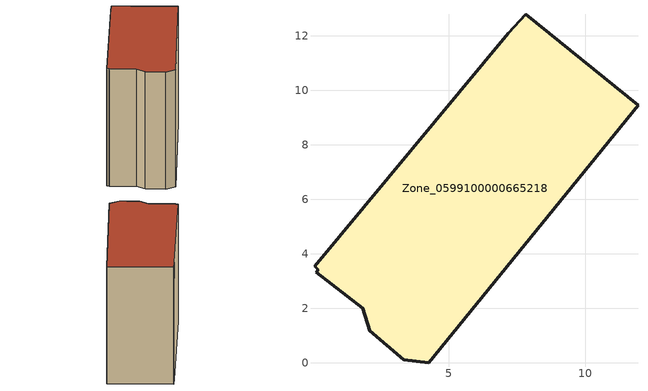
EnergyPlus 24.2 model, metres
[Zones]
Zone_0599100000665218
 floor ground (C_G): 0.22,3.42 0.08,3.54 7.18,12.08 7.82,12.79 11.94,9.44 4.26,0 3.35,0.11 2.11,1.17 1.85,2 0.15,3.33 z0
 wall outside (C_F): 2.11,1.17 3.35,0.11 4.26,0 11.94,9.44 7.82,12.79 7.18,12.08 0.08,3.54 0.22,3.42 0.15,3.33 1.85,2 2.11,1.17 z0:10.19
 roof outside (C_R): 0.08,3.54 0.22,3.42 0.15,3.33 1.85,2 2.11,1.17 3.35,0.11 4.26,0 11.94,9.44 7.82,12.79 7.18,12.08 z10.19
[BUILDING]
Pand.0599100000665218: North Axis=0; Terrain=City; Loads Convergence Tolerance Value=0.04; Temperature Convergence Tolerance Value=0.4; Solar Distribution=FullExterior; Maximum Number of Warmup Days=25; Minimum Number of Warmup Days=1
[Site:Location]
Rotterdam.The.Hague.AP_ZH_NLD Design_Conditions: Latitude=51.96; Longitude=4.45; Time Zone=1; Elevation=-4.5
[SITE:GROUNDTEMPERATURE:BUILDINGSURFACE]
18, 18, 18, 18, 18, 18, 18, 18, 18, 18, 18, 18
[MATERIAL] Thermal Absorptance=0.9; Solar Absorptance=0.7; Visible Absorptance=0.7
Name | Roughness | Thickness | Conductivity | Density | Specific Heat
G.TI.1946 | MediumSmooth | 0.15 | 1 | 540 | 1210
F.TI.1946 | Rough | 0.3 | 0.857143 | 1920 | 840
R.TI.1946 | MediumRough | 0.2 | 0.1 | 1500 | 1000
[CONSTRUCTION]
C_G: G.TI.1946
C_F: F.TI.1946
C_R: R.TI.1946
[ZONE]
Zone_0599100000665218: Type=1; Multiplier=1; Ceiling Height=Autocalculate; Volume=Autocalculate; Floor Area=autocalculate; Part of Total Floor Area=Yes
[ZONEINFILTRATION:DESIGNFLOWRATE]
Infil_Zone_0599100000665218: Zone or ZoneList or Space or SpaceList=Zone_0599100000665218; Schedule=AlwaysOn; Design Flow Rate Calculation Method=Flow/Area; Flow Rate per Floor Area=0.003; Constant Term Coefficient=1; Temperature Term Coefficient=0; Velocity Term Coefficient=0; Velocity Squared Term Coefficient=0
[HVACTEMPLATE:ZONE:IDEALLOADSAIRSYSTEM]
Zone_0599100000665218: Maximum Heating Supply Air Temperature=50; Minimum Cooling Supply Air Temperature=13; Maximum Heating Supply Air Humidity Ratio=0.0156; Minimum Cooling Supply Air Humidity Ratio=0.0077; Heating Limit=NoLimit; Cooling Limit=NoLimit; Dehumidification Control Type=ConstantSensibleHeatRatio; Cooling Sensible Heat Ratio=0.7; Dehumidification Setpoint=60; Humidification Control Type=None; Humidification Setpoint=30; Outdoor Air Method=None; Outdoor Air Flow Rate per Person=0.00944; Outdoor Air Flow Rate per Zone Floor Area=0; Outdoor Air Flow Rate per Zone=0; Demand Controlled Ventilation Type=None; Outdoor Air Economizer Type=NoEconomizer; Heat Recovery Type=None; Sensible Heat Recovery Effectiveness=0.7; Latent Heat Recovery Effectiveness=0.65
[ZONECONTROL:THERMOSTAT]
ThermostatControl_Zone_0599100000665218: Zone or ZoneList=Zone_0599100000665218; Control Type Schedule=DualSetpointControlType; Control 1=Thermostat_Zone_0599100000665218; Temperature Difference Between Cutout And Setpoint=0
[THERMOSTATSETPOINT:DUALSETPOINT]
Thermostat_Zone_0599100000665218: Heating Setpoint Temperature Schedule=HeatingSetpoint_Zone_0599100000665218; Cooling Setpoint Temperature Schedule=CoolingSetpoint_Zone_0599100000665218
[SCHEDULE:COMPACT]
HeatingSetpoint_Zone_0599100000665218: Through: 12/31, For: AllDays, Until: 24:00, 21
CoolingSetpoint_Zone_0599100000665218: Through: 12/31, For: AllDays, Until: 24:00, 24
DualSetpointControlType: Through: 12/31, For: AllDays, Until: 24:00, 4
AlwaysOn: Through: 12/31, For: AllDays, Until: 24:00, 1
